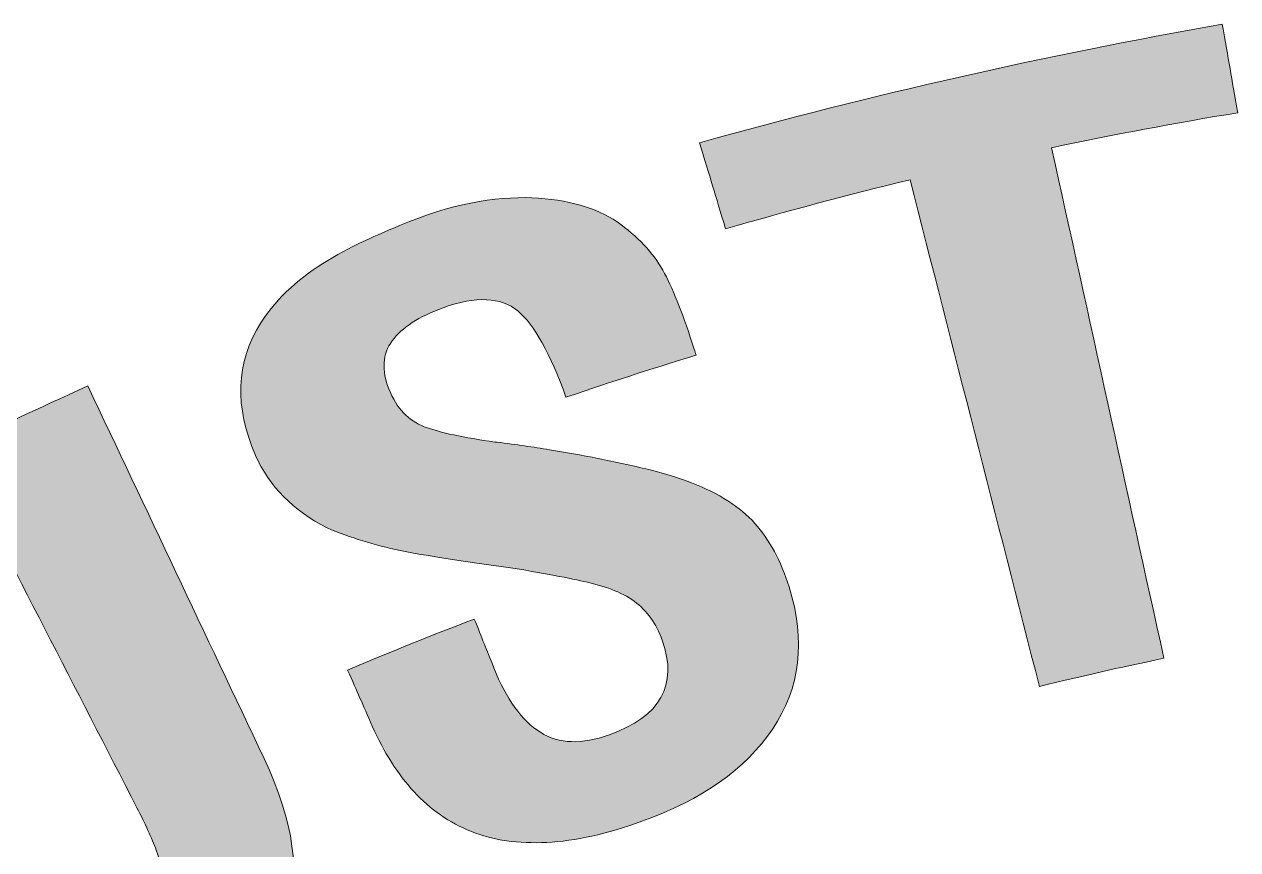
# Model space of a CAD drawing. Header units: inches. Extents: x 0.5 to 14.5, y -16.1 to -0.7.
# Drawn here: x 3.247 to 5.93, y -2.671 to -0.845 of the extents above; entities that cross this region are included whole.
import ezdxf

# ---------------------------------------------------------------- set-up
doc = ezdxf.new("R2010")
doc.units = ezdxf.units.IN
doc.header["$MEASUREMENT"] = 0
doc.layers.add('Layer 1', color=7, linetype='Continuous')

# ---------------------------------------------------------------- blocks, each defined once
blk = doc.blocks.new('block 5')
at = {"layer": 'Layer 1', "true_color": 0xff0000}
h = blk.add_hatch(color=1, dxfattribs=at)
h.dxf.hatch_style = 2
edge = h.paths.add_edge_path()
edge.add_spline(control_points=[(4.7405, -1.1069), (5.1218, -1.0001), (5.5055, -0.913), (5.896, -0.8446), (5.9096, -0.9229), (5.9165, -0.9621), (5.9301, -1.0404), (5.7925, -1.063), (5.655, -1.0889), (5.5187, -1.1178), (5.6014, -1.4943), (5.6841, -1.8707), (5.7668, -2.2472), (5.6564, -2.2704), (5.6013, -2.2829), (5.4916, -2.3096), (5.3963, -1.936), (5.3011, -1.5624), (5.2059, -1.1887), (5.0692, -1.2217), (4.9329, -1.258), (4.798, -1.2974), (4.775, -1.2212), (4.7635, -1.1831), (4.7405, -1.1069)], knot_values=[0, 0, 0, 0, 1, 1, 1, 2, 2, 2, 3, 3, 3, 4, 4, 4, 5, 5, 5, 6, 6, 6, 7, 7, 7, 8, 8, 8, 8], degree=3, periodic=1)
h = blk.add_hatch(color=1, dxfattribs=at)
h.dxf.hatch_style = 2
edge = h.paths.add_edge_path()
edge.add_spline(control_points=[(4.445, -1.6699), (4.4107, -1.5732), (4.3752, -1.5094), (4.3383, -1.4788), (4.3013, -1.4482), (4.2461, -1.4454), (4.1737, -1.4716), (4.12, -1.491), (4.0824, -1.5157), (4.0609, -1.545), (4.0394, -1.5744), (4.0371, -1.6099), (4.0536, -1.6513), (4.0706, -1.694), (4.0967, -1.7217), (4.1318, -1.7349), (4.1669, -1.7481), (4.2191, -1.7592), (4.2881, -1.7689), (4.29, -1.769), (4.291, -1.769), (4.293, -1.7691), (4.3348, -1.7745), (4.3733, -1.7801), (4.4084, -1.7858), (4.4435, -1.7914), (4.4795, -1.7979), (4.5164, -1.8052), (4.5532, -1.8125), (4.5907, -1.8207), (4.6285, -1.8299), (4.6663, -1.8392), (4.6975, -1.8489), (4.7222, -1.8588), (4.7835, -1.8824), (4.8301, -1.9126), (4.8626, -1.9487), (4.8951, -1.9848), (4.9201, -2.0317), (4.9382, -2.0893), (4.9758, -2.2089), (4.9626, -2.3132), (4.9021, -2.4032), (4.8416, -2.4932), (4.7458, -2.56), (4.6128, -2.6079), (4.5355, -2.6357), (4.4657, -2.6515), (4.4027, -2.6545), (4.3397, -2.6576), (4.2842, -2.6497), (4.2358, -2.6303), (4.1874, -2.6109), (4.1451, -2.5817), (4.1091, -2.5425), (4.073, -2.5033), (4.0422, -2.4551), (4.0169, -2.3976), (3.9951, -2.3478), (3.9841, -2.3229), (3.9623, -2.2732), (4.0737, -2.2262), (4.1298, -2.2037), (4.2424, -2.1605), (4.2596, -2.2036), (4.2682, -2.2251), (4.2854, -2.2681), (4.3132, -2.3376), (4.3477, -2.3851), (4.3885, -2.4109), (4.4293, -2.4368), (4.4799, -2.4384), (4.5409, -2.4165), (4.6538, -2.3758), (4.6931, -2.3072), (4.6579, -2.2071), (4.6451, -2.1707), (4.6245, -2.1419), (4.596, -2.1211), (4.5675, -2.1002), (4.5285, -2.0867), (4.4847, -2.0773), (4.4454, -2.0689), (4.3816, -2.0553), (4.2963, -2.0435), (4.2079, -2.0312), (4.1348, -2.0202), (4.0785, -2.0087), (4.0222, -1.9972), (3.9682, -1.9806), (3.9168, -1.9587), (3.8421, -1.9202), (3.789, -1.8674), (3.7589, -1.7988), (3.7119, -1.6916), (3.7149, -1.5932), (3.7708, -1.5049), (3.8447, -1.3883), (3.9809, -1.3287), (4.0993, -1.281), (4.2061, -1.238), (4.3074, -1.2237), (4.3845, -1.2294), (4.4617, -1.235), (4.5224, -1.2548), (4.5664, -1.2877), (4.6105, -1.3207), (4.6426, -1.3569), (4.6631, -1.396), (4.6837, -1.4351), (4.7054, -1.4909), (4.7285, -1.5633), (4.7302, -1.5688), (4.7311, -1.5715), (4.7328, -1.577), (4.6172, -1.6123), (4.5596, -1.6309), (4.445, -1.6699)], knot_values=[0, 0, 0, 0, 1, 1, 1, 2, 2, 2, 3, 3, 3, 4, 4, 4, 5, 5, 5, 6, 6, 6, 7, 7, 7, 8, 8, 8, 9, 9, 9, 10, 10, 10, 11, 11, 11, 12, 12, 12, 13, 13, 13, 14, 14, 14, 15, 15, 15, 16, 16, 16, 17, 17, 17, 18, 18, 18, 19, 19, 19, 20, 20, 20, 21, 21, 21, 22, 22, 22, 23, 23, 23, 24, 24, 24, 25, 25, 25, 26, 26, 26, 27, 27, 27, 28, 28, 28, 29, 29, 29, 30, 30, 30, 31, 31, 31, 32, 32, 32, 33, 33, 33, 34, 34, 34, 35, 35, 35, 36, 36, 36, 37, 37, 37, 38, 38, 38, 39, 39, 39, 39], degree=3, periodic=1)
h = blk.add_hatch(color=1, dxfattribs=at)
h.dxf.hatch_style = 2
edge = h.paths.add_edge_path()
edge.add_spline(control_points=[(3.0892, -1.7863), (3.2079, -1.7276), (3.2677, -1.6993), (3.3879, -1.6447), (3.5178, -1.9194), (3.6477, -2.194), (3.7775, -2.4687), (3.8441, -2.6096), (3.8597, -2.7278), (3.8252, -2.8199), (3.7781, -2.9455), (3.6392, -3.0264), (3.5335, -3.0818), (3.4264, -3.1379), (3.2792, -3.2067), (3.1447, -3.1763), (3.0463, -3.154), (2.9539, -3.076), (2.8714, -2.9435), (2.7106, -2.685), (2.5498, -2.4266), (2.389, -2.1681), (2.5036, -2.0995), (2.5614, -2.0663), (2.6778, -2.0018), (2.826, -2.2591), (2.9742, -2.5164), (3.1225, -2.7738), (3.1424, -2.8083), (3.1615, -2.8372), (3.1797, -2.8603), (3.1979, -2.8834), (3.2188, -2.9019), (3.2422, -2.9159), (3.2656, -2.9299), (3.2935, -2.9364), (3.3259, -2.9354), (3.3582, -2.9345), (3.3953, -2.9228), (3.4373, -2.9009), (3.4781, -2.8795), (3.5072, -2.8565), (3.5247, -2.8314), (3.5422, -2.8062), (3.5516, -2.7802), (3.5527, -2.7534), (3.5537, -2.7265), (3.5493, -2.6994), (3.5392, -2.672), (3.529, -2.6447), (3.5149, -2.6132), (3.4966, -2.5778), (3.3608, -2.314), (3.225, -2.0501), (3.0892, -1.7863)], knot_values=[0, 0, 0, 0, 1, 1, 1, 2, 2, 2, 3, 3, 3, 4, 4, 4, 5, 5, 5, 6, 6, 6, 7, 7, 7, 8, 8, 8, 9, 9, 9, 10, 10, 10, 11, 11, 11, 12, 12, 12, 13, 13, 13, 14, 14, 14, 15, 15, 15, 16, 16, 16, 17, 17, 17, 18, 18, 18, 18], degree=3, periodic=1)
at = {"layer": 'Layer 1', "lineweight": 0}
for points, knots in [([(4.7405, -1.1069), (5.1218, -1.0001), (5.5055, -0.913), (5.896, -0.8446), (5.9096, -0.9229), (5.9165, -0.9621), (5.9301, -1.0404), (5.7925, -1.063), (5.655, -1.0889), (5.5187, -1.1178), (5.6014, -1.4943), (5.6841, -1.8707), (5.7668, -2.2472), (5.6564, -2.2704), (5.6013, -2.2829), (5.4916, -2.3096), (5.3963, -1.936), (5.3011, -1.5624), (5.2059, -1.1887), (5.0692, -1.2217), (4.9329, -1.258), (4.798, -1.2974), (4.775, -1.2212), (4.7635, -1.1831), (4.7405, -1.1069)], [0, 0, 0, 0, 1, 1, 1, 2, 2, 2, 3, 3, 3, 4, 4, 4, 5, 5, 5, 6, 6, 6, 7, 7, 7, 8, 8, 8, 8]), ([(4.445, -1.6699), (4.4107, -1.5732), (4.3752, -1.5094), (4.3383, -1.4788), (4.3013, -1.4482), (4.2461, -1.4454), (4.1737, -1.4716), (4.12, -1.491), (4.0824, -1.5157), (4.0609, -1.545), (4.0394, -1.5744), (4.0371, -1.6099), (4.0536, -1.6513), (4.0706, -1.694), (4.0967, -1.7217), (4.1318, -1.7349), (4.1669, -1.7481), (4.2191, -1.7592), (4.2881, -1.7689), (4.29, -1.769), (4.291, -1.769), (4.293, -1.7691), (4.3348, -1.7745), (4.3733, -1.7801), (4.4084, -1.7858), (4.4435, -1.7914), (4.4795, -1.7979), (4.5164, -1.8052), (4.5532, -1.8125), (4.5907, -1.8207), (4.6285, -1.8299), (4.6663, -1.8392), (4.6975, -1.8489), (4.7222, -1.8588), (4.7835, -1.8824), (4.8301, -1.9126), (4.8626, -1.9487), (4.8951, -1.9848), (4.9201, -2.0317), (4.9382, -2.0893), (4.9758, -2.2089), (4.9626, -2.3132), (4.9021, -2.4032), (4.8416, -2.4932), (4.7458, -2.56), (4.6128, -2.6079), (4.5355, -2.6357), (4.4657, -2.6515), (4.4027, -2.6545), (4.3397, -2.6576), (4.2842, -2.6497), (4.2358, -2.6303), (4.1874, -2.6109), (4.1451, -2.5817), (4.1091, -2.5425), (4.073, -2.5033), (4.0422, -2.4551), (4.0169, -2.3976), (3.9951, -2.3478), (3.9841, -2.3229), (3.9623, -2.2732), (4.0737, -2.2262), (4.1298, -2.2037), (4.2424, -2.1605), (4.2596, -2.2036), (4.2682, -2.2251), (4.2854, -2.2681), (4.3132, -2.3376), (4.3477, -2.3851), (4.3885, -2.4109), (4.4293, -2.4368), (4.4799, -2.4384), (4.5409, -2.4165), (4.6538, -2.3758), (4.6931, -2.3072), (4.6579, -2.2071), (4.6451, -2.1707), (4.6245, -2.1419), (4.596, -2.1211), (4.5675, -2.1002), (4.5285, -2.0867), (4.4847, -2.0773), (4.4454, -2.0689), (4.3816, -2.0553), (4.2963, -2.0435), (4.2079, -2.0312), (4.1348, -2.0202), (4.0785, -2.0087), (4.0222, -1.9972), (3.9682, -1.9806), (3.9168, -1.9587), (3.8421, -1.9202), (3.789, -1.8674), (3.7589, -1.7988), (3.7119, -1.6916), (3.7149, -1.5932), (3.7708, -1.5049), (3.8447, -1.3883), (3.9809, -1.3287), (4.0993, -1.281), (4.2061, -1.238), (4.3074, -1.2237), (4.3845, -1.2294), (4.4617, -1.235), (4.5224, -1.2548), (4.5664, -1.2877), (4.6105, -1.3207), (4.6426, -1.3569), (4.6631, -1.396), (4.6837, -1.4351), (4.7054, -1.4909), (4.7285, -1.5633), (4.7302, -1.5688), (4.7311, -1.5715), (4.7328, -1.577), (4.6172, -1.6123), (4.5596, -1.6309), (4.445, -1.6699)], [0, 0, 0, 0, 1, 1, 1, 2, 2, 2, 3, 3, 3, 4, 4, 4, 5, 5, 5, 6, 6, 6, 7, 7, 7, 8, 8, 8, 9, 9, 9, 10, 10, 10, 11, 11, 11, 12, 12, 12, 13, 13, 13, 14, 14, 14, 15, 15, 15, 16, 16, 16, 17, 17, 17, 18, 18, 18, 19, 19, 19, 20, 20, 20, 21, 21, 21, 22, 22, 22, 23, 23, 23, 24, 24, 24, 25, 25, 25, 26, 26, 26, 27, 27, 27, 28, 28, 28, 29, 29, 29, 30, 30, 30, 31, 31, 31, 32, 32, 32, 33, 33, 33, 34, 34, 34, 35, 35, 35, 36, 36, 36, 37, 37, 37, 38, 38, 38, 39, 39, 39, 39]), ([(3.0892, -1.7863), (3.2079, -1.7276), (3.2677, -1.6993), (3.3879, -1.6447), (3.5178, -1.9194), (3.6477, -2.194), (3.7775, -2.4687), (3.8441, -2.6096), (3.8597, -2.7278), (3.8252, -2.8199), (3.7781, -2.9455), (3.6392, -3.0264), (3.5335, -3.0818), (3.4264, -3.1379), (3.2792, -3.2067), (3.1447, -3.1763), (3.0463, -3.154), (2.9539, -3.076), (2.8714, -2.9435), (2.7106, -2.685), (2.5498, -2.4266), (2.389, -2.1681), (2.5036, -2.0995), (2.5614, -2.0663), (2.6778, -2.0018), (2.826, -2.2591), (2.9742, -2.5164), (3.1225, -2.7738), (3.1424, -2.8083), (3.1615, -2.8372), (3.1797, -2.8603), (3.1979, -2.8834), (3.2188, -2.9019), (3.2422, -2.9159), (3.2656, -2.9299), (3.2935, -2.9364), (3.3259, -2.9354), (3.3582, -2.9345), (3.3953, -2.9228), (3.4373, -2.9009), (3.4781, -2.8795), (3.5072, -2.8565), (3.5247, -2.8314), (3.5422, -2.8062), (3.5516, -2.7802), (3.5527, -2.7534), (3.5537, -2.7265), (3.5493, -2.6994), (3.5392, -2.672), (3.529, -2.6447), (3.5149, -2.6132), (3.4966, -2.5778), (3.3608, -2.314), (3.225, -2.0501), (3.0892, -1.7863)], [0, 0, 0, 0, 1, 1, 1, 2, 2, 2, 3, 3, 3, 4, 4, 4, 5, 5, 5, 6, 6, 6, 7, 7, 7, 8, 8, 8, 9, 9, 9, 10, 10, 10, 11, 11, 11, 12, 12, 12, 13, 13, 13, 14, 14, 14, 15, 15, 15, 16, 16, 16, 17, 17, 17, 18, 18, 18, 18])]:
    blk.add_open_spline(points, degree=3, knots=knots, dxfattribs=at)
blk = doc.blocks.new('block 4')
at = {"layer": 'Layer 1'}
blk.add_blockref('block 5', (0, 0), dxfattribs=at)
blk = doc.blocks.new('block 2')
at = {"layer": 'Layer 1'}
blk.add_blockref('block 4', (0, 0), dxfattribs=at)

msp = doc.modelspace()

# ---------------------------------------------------------------- block references
at = {"layer": 'Layer 1'}
msp.add_blockref('block 2', (0, 0), dxfattribs=at)

doc.saveas('drawing.dxf')
